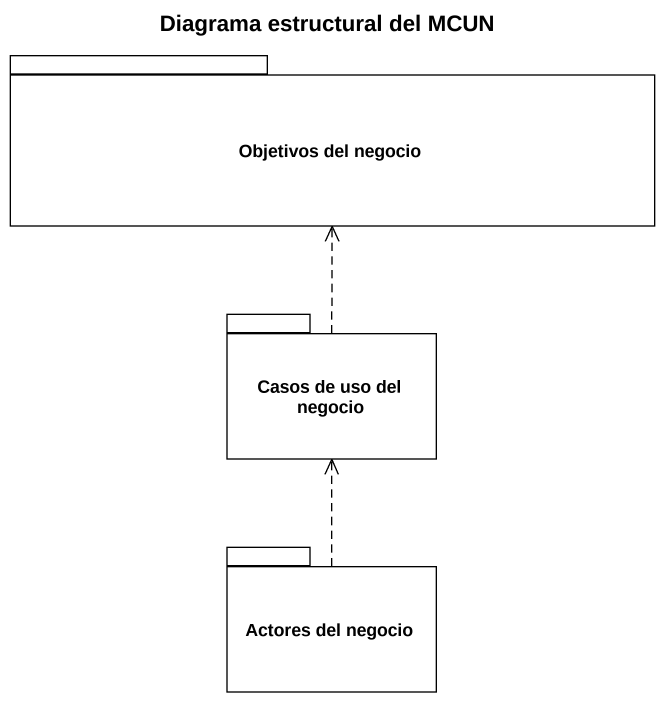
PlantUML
@startuml
title Diagrama estructural del MCUN
package "Objetivos del negocio" as Objetivos_del_negocio {
}
package "Casos de uso del negocio" as Casos_de_uso_del_negocio {
}
package "Actores del negocio" as Actores_del_negocio {
}
Casos_de_uso_del_negocio .up.> Objetivos_del_negocio
Actores_del_negocio .up.> Casos_de_uso_del_negocio
@enduml
